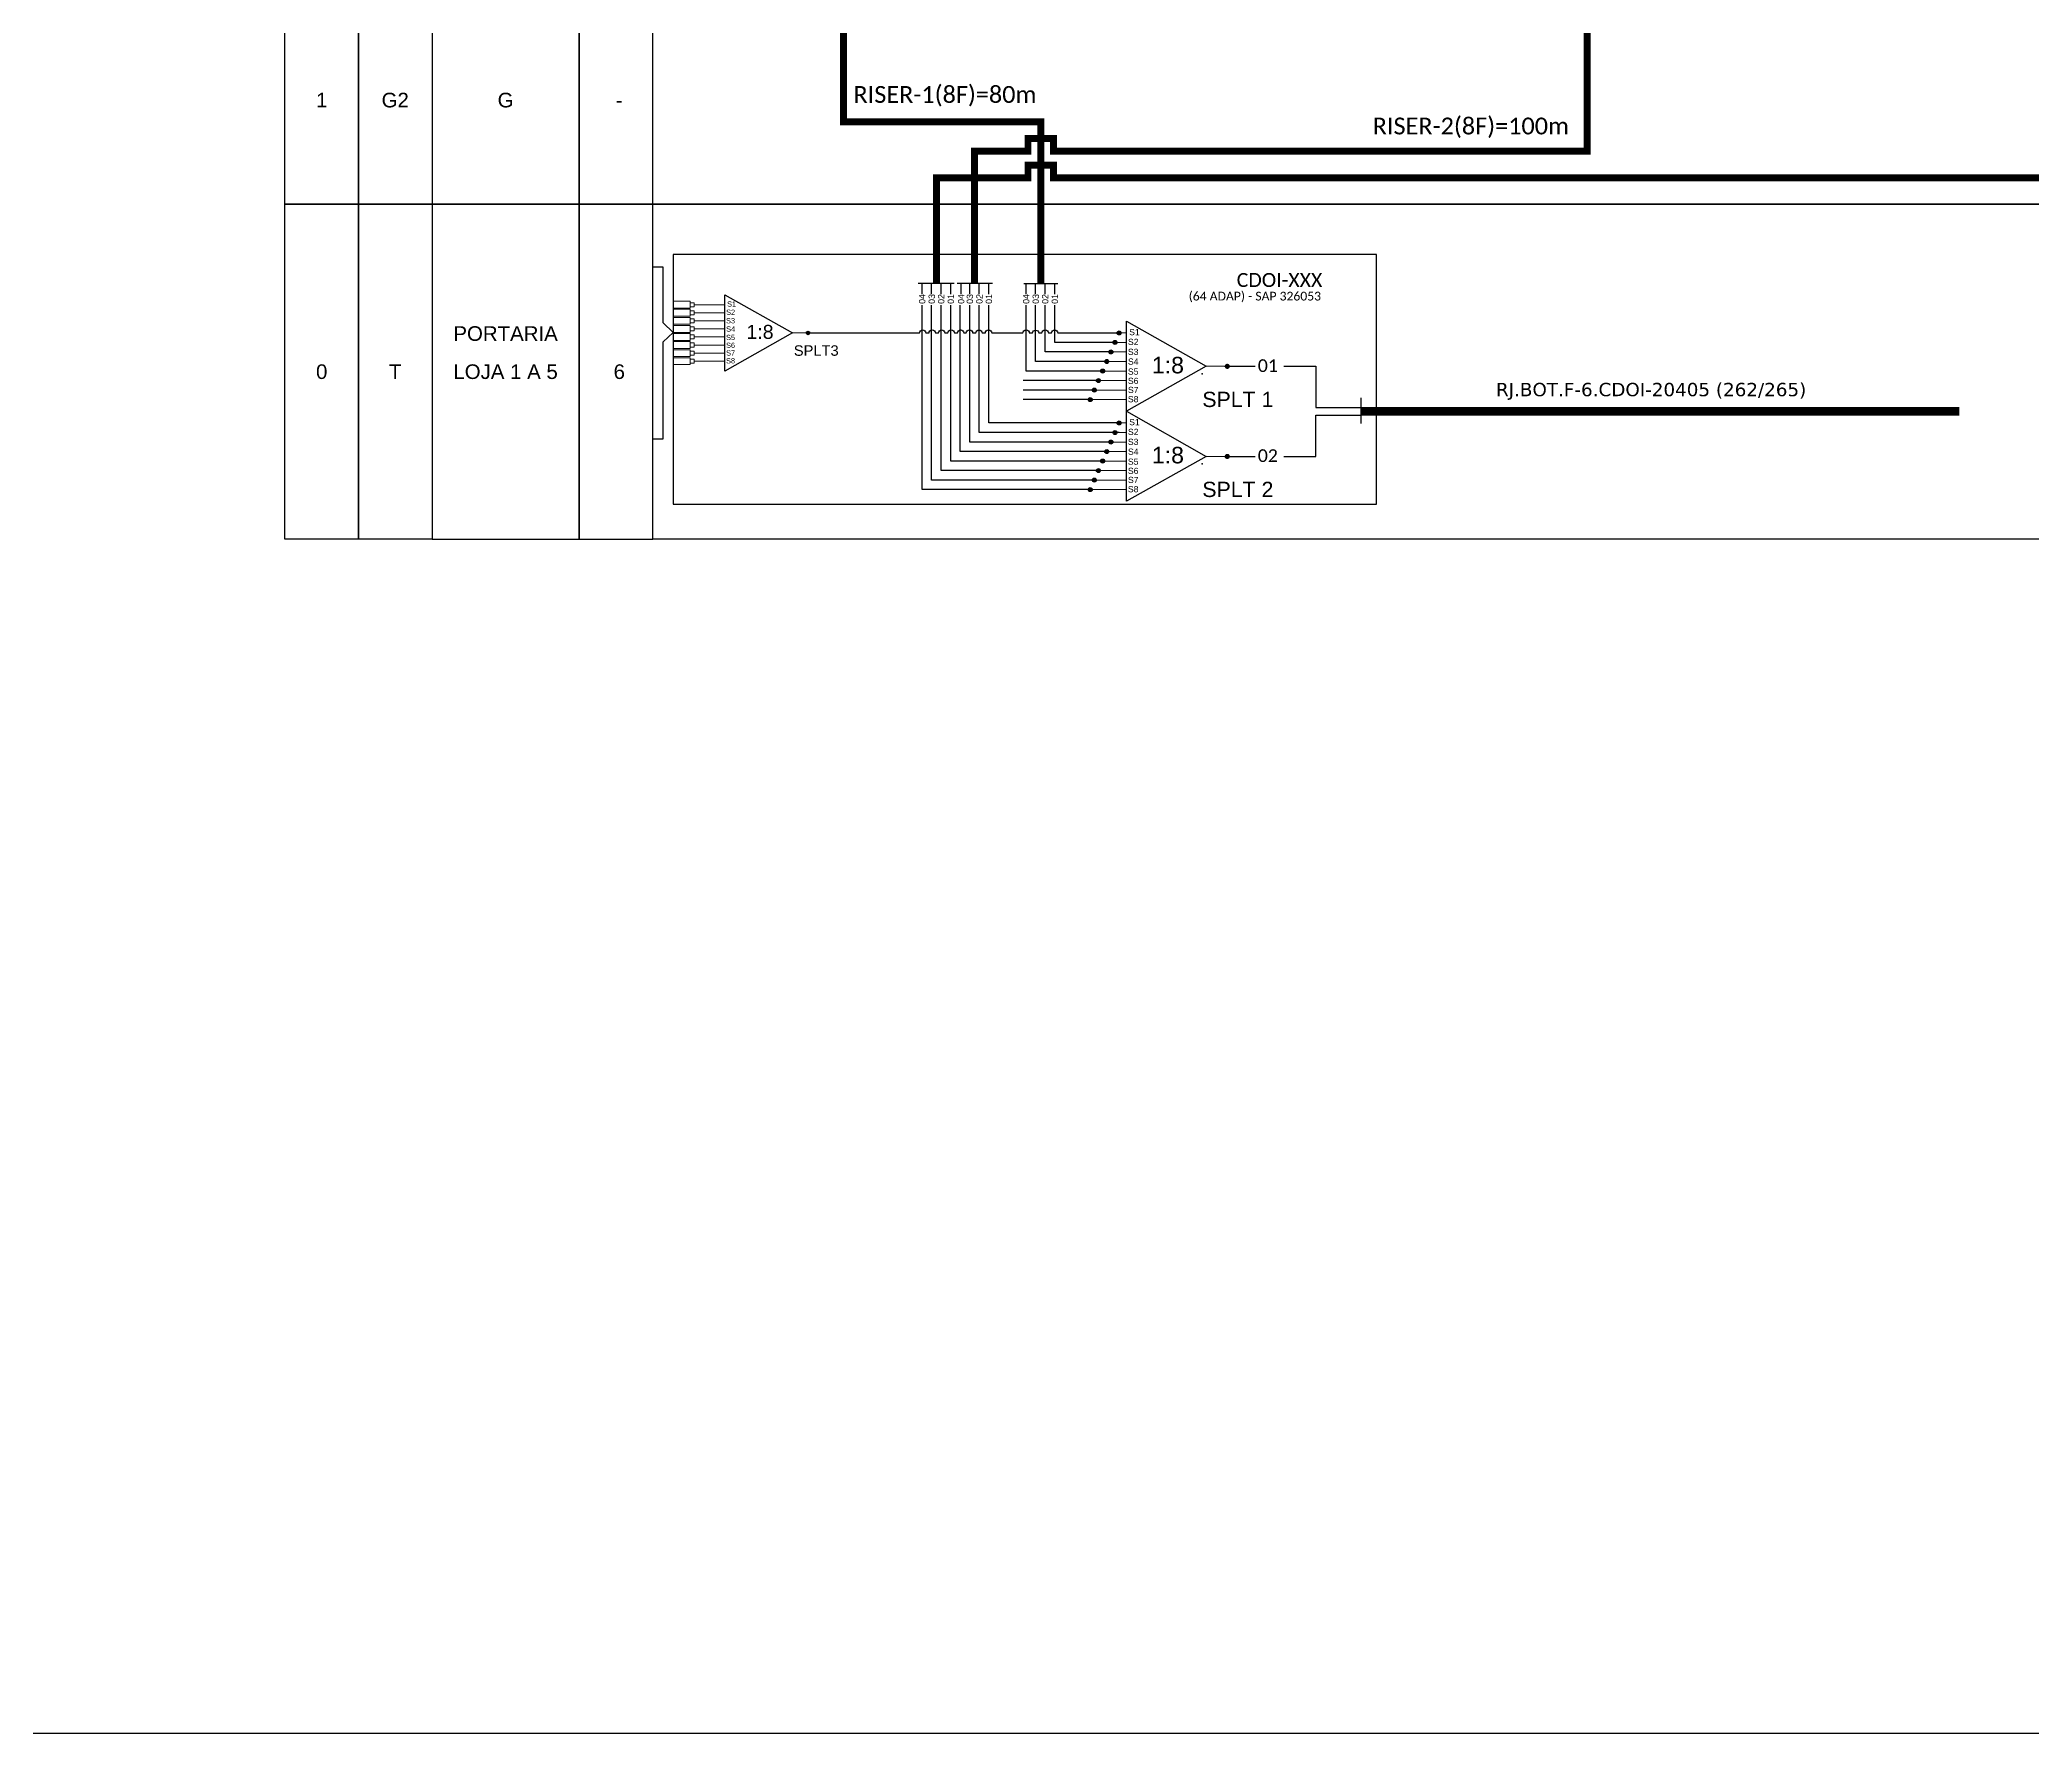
# Model space of a CAD drawing. Extents: x -89 to 1665, y 705 to 1299.
# Drawn here: x 330 to 580.7, y 705 to 918.2 of the extents above; entities that cross this region are included whole.
import ezdxf
from ezdxf.enums import TextEntityAlignment as Align

# ---------------------------------------------------------------- set-up
doc = ezdxf.new("R2010")
doc.units = 0
doc.layers.add('CABO OPTICO EXISTENTE', color=5, linetype='Continuous')
doc.styles.add('ARIAL', font='arial.ttf')
doc.styles.add('siredit', font='verdana.ttf')
doc.styles.get("Standard").update_dxf_attribs({"font": 'arial.ttf'})
doc.styles.add('WMF-Calibri0', font='calibri.ttf')
doc.linetypes.add('RESERVA', pattern='A,0.5,-0.15,["RESERVA",Standard,S=0.18,R=0,X=0,Y=-0.1],-1.3', length=1.95)

msp = doc.modelspace()

# ---------------------------------------------------------------- hatches: boundary and pattern name
h = msp.add_hatch(color=3)
h.dxf.hatch_style = 1
edge = h.paths.add_edge_path()
edge.add_arc((426.64, 881.29), 0.226, -180, 180, ccw=False)
h = msp.add_hatch(color=3)
h.dxf.hatch_style = 1
h.paths.add_polyline_path([(465.03, 880.1, -1), (465.53, 880.1, -1)])
h = msp.add_hatch(color=3)
h.dxf.hatch_style = 1
h.paths.add_polyline_path([(465.55, 881.29, -1), (466.05, 881.29, -1)])
h = msp.add_hatch(color=3)
h.dxf.hatch_style = 1
h.paths.add_polyline_path([(463.99, 877.7, -1), (464.49, 877.7, -1)])
h = msp.add_hatch(color=3)
h.dxf.hatch_style = 1
h.paths.add_polyline_path([(464.51, 878.9, -1), (465.01, 878.9, -1)])
h = msp.add_hatch(color=3)
h.dxf.hatch_style = 1
h.paths.add_polyline_path([(462.95, 875.3, -1), (463.45, 875.3, -1)])
h = msp.add_hatch(color=3)
h.dxf.hatch_style = 1
h.paths.add_polyline_path([(463.47, 876.5, -1), (463.97, 876.5, -1)])
h = msp.add_hatch(color=3)
h.dxf.hatch_style = 1
edge = h.paths.add_edge_path()
edge.add_arc((479.41, 877.09), 0.328, -180, 180, ccw=False)
h = msp.add_hatch(color=3)
h.dxf.hatch_style = 1
h.paths.add_polyline_path([(461.91, 872.9, -1), (462.41, 872.9, -1)])
h = msp.add_hatch(color=3)
h.dxf.hatch_style = 1
h.paths.add_polyline_path([(462.43, 874.1, -1), (462.93, 874.1, -1)])
h = msp.add_hatch(color=3)
h.dxf.hatch_style = 1
h.paths.add_polyline_path([(465.55, 869.96, -1), (466.05, 869.96, -1)])
h = msp.add_hatch(color=3)
h.dxf.hatch_style = 1
h.paths.add_polyline_path([(464.51, 867.56, -1), (465.01, 867.56, -1)])
h = msp.add_hatch(color=3)
h.dxf.hatch_style = 1
h.paths.add_polyline_path([(465.03, 868.76, -1), (465.53, 868.76, -1)])
h = msp.add_hatch(color=3)
h.dxf.hatch_style = 1
h.paths.add_polyline_path([(463.47, 865.17, -1), (463.97, 865.17, -1)])
h = msp.add_hatch(color=3)
h.dxf.hatch_style = 1
h.paths.add_polyline_path([(463.99, 866.36, -1), (464.49, 866.36, -1)])
h = msp.add_hatch(color=3)
h.dxf.hatch_style = 1
edge = h.paths.add_edge_path()
edge.add_arc((479.41, 865.75), 0.328, -180, 180, ccw=False)
h = msp.add_hatch(color=3)
h.dxf.hatch_style = 1
h.paths.add_polyline_path([(462.43, 862.77, -1), (462.93, 862.77, -1)])
h = msp.add_hatch(color=3)
h.dxf.hatch_style = 1
h.paths.add_polyline_path([(462.95, 863.97, -1), (463.45, 863.97, -1)])
h = msp.add_hatch(color=3)
h.dxf.hatch_style = 1
h.paths.add_polyline_path([(461.91, 861.57, -1), (462.41, 861.57, -1)])

# ---------------------------------------------------------------- linework, layer by layer
for points in [[(-89.32, 705.02), (749.25, 705.02), (749.25, 1299.02), (-89.32, 1299.02), (-89.32, 705.02)], [(548.74, 897.52), (407.1, 897.52), (407.1, 923.71), (548.74, 923.71)], [(576.52, 923.71), (639.54, 923.71), (639.54, 897.52), (576.52, 897.52)], [(548.74, 855.32), (407.1, 855.32), (407.1, 897.52), (548.74, 897.52)], [(558, 897.52), (548.74, 897.52)], [(548.74, 897.52), (558, 897.52)], [(576.52, 897.52), (558, 897.52)], [(558, 897.52), (576.52, 897.52)], [(576.52, 897.52), (639.54, 897.52), (639.54, 855.32), (576.52, 855.32)], [(466.67, 879.64), (466.67, 878.93)], [(466.67, 868.31), (466.67, 867.6)], [(558, 855.32), (548.74, 855.32)], [(576.52, 855.32), (558, 855.32)]]:
    msp.add_lwpolyline(points)
at = {"color": 30}
msp.add_lwpolyline([(442.8, 887.52, 0.88, 0.88, 0), (442.8, 900.81, 0.88, 0.88, 0), (454.33, 900.81, 0.88, 0.88, 0), (454.33, 902.41, 0.88, 0.88, 0), (457.53, 902.41, 0.88, 0.88, 0), (457.53, 900.81, 0.88, 0.88, 0), (615.51, 900.81, 0.88, 0.88, 0), (615.51, 1173.36, 0.88, 0.88, 0)], format="xyseb", dxfattribs=at)
at = {"color": 6, "const_width": 0.88}
msp.add_lwpolyline([(447.6, 887.52), (447.6, 904.16), (454.33, 904.16), (454.33, 905.76), (457.53, 905.76), (457.53, 904.16), (524.7, 904.16), (524.7, 1173.36)], dxfattribs=at)
at = {"color": 5, "const_width": 0.88}
msp.add_lwpolyline([(431.11, 1171.95), (431.11, 907.86), (455.94, 907.86), (455.94, 887.52)], dxfattribs=at)
for points in [[(360.81, 923.71), (370.07, 923.71), (370.07, 897.52), (360.81, 897.52)], [(370.07, 923.71), (379.32, 923.71), (379.32, 897.52), (370.07, 897.52)], [(397.84, 923.71), (379.32, 923.71), (379.32, 897.52), (397.84, 897.52)], [(407.1, 923.71), (397.84, 923.71), (397.84, 897.52), (407.1, 897.52)], [(360.81, 897.52), (370.07, 897.52), (370.07, 855.32), (360.81, 855.32)], [(370.07, 897.52), (379.32, 897.52), (379.32, 855.32), (370.07, 855.32)], [(397.84, 897.52), (379.32, 897.52), (379.32, 855.32), (397.84, 855.32)], [(407.1, 897.52), (397.84, 897.52), (397.84, 855.32), (407.1, 855.32)]]:
    msp.add_lwpolyline(points, close=True)
at = {"color": 1}
msp.add_lwpolyline([(498.2, 891.18), (409.69, 891.18), (409.69, 859.76), (498.2, 859.76)], close=True, dxfattribs=at)
at = {"color": 3}
for points in [[(407.11, 867.97), (408.43, 867.97), (408.43, 880.16), (409.69, 881.37), (408.43, 882.57), (408.43, 889.59), (407.11, 889.59)], [(479.08, 877.1), (482.94, 877.1)], [(486.54, 877.1), (490.54, 877.1), (490.54, 871.9), (496.28, 871.9)]]:
    msp.add_lwpolyline(points, dxfattribs=at)
at = {"color": 3, "lineweight": 0}
for points in [[(411.81, 885.28), (409.69, 885.28)], [(411.81, 885.28), (411.81, 884.41)], [(411.81, 884.41), (409.69, 884.41)], [(411.81, 884.27), (409.69, 884.27)], [(411.81, 883.4), (409.69, 883.4)], [(411.81, 883.25), (409.69, 883.25)], [(411.81, 884.27), (411.81, 883.4)], [(411.81, 883.25), (411.81, 882.38)], [(412.32, 884.85), (416.17, 884.85)], [(416.17, 883.83), (412.32, 883.83)], [(416.17, 882.82), (412.32, 882.82)], [(411.81, 882.38), (409.69, 882.38)], [(411.81, 882.24), (409.69, 882.24)], [(411.81, 881.37), (409.69, 881.37)], [(411.81, 881.22), (409.69, 881.22)], [(411.81, 880.35), (409.69, 880.35)], [(411.81, 880.21), (409.69, 880.21)], [(411.81, 882.24), (411.81, 881.37)], [(411.81, 881.22), (411.81, 880.35)], [(411.81, 880.21), (411.81, 879.34)], [(416.17, 881.8), (412.32, 881.8)], [(416.17, 880.79), (412.32, 880.79)], [(411.81, 879.34), (409.69, 879.34)], [(411.81, 879.19), (409.69, 879.19)], [(411.81, 878.32), (409.69, 878.32)], [(411.81, 878.18), (409.69, 878.18)], [(411.81, 879.19), (411.81, 878.32)], [(411.81, 878.18), (411.81, 877.31)], [(416.17, 879.77), (412.32, 879.77)], [(416.17, 878.76), (412.32, 878.76)], [(416.17, 877.74), (412.32, 877.74)], [(411.81, 877.31), (409.69, 877.31)]]:
    msp.add_lwpolyline(points, dxfattribs=at)
at = {"color": 1}
for points in [[(416.17, 886.09), (424.68, 881.29), (416.17, 876.5), (416.17, 886.09)], [(466.71, 882.76), (476.77, 877.1), (466.71, 871.43), (466.71, 882.76)], [(466.67, 875.92), (466.67, 874.27)], [(496.28, 869.88), (496.28, 873.14)], [(466.71, 871.43), (476.77, 865.76), (466.71, 860.1), (466.71, 871.43)], [(466.67, 864.59), (466.67, 862.93)]]:
    msp.add_lwpolyline(points, dxfattribs=at)
at = {"color": 30}
for points in [[(445.04, 887.52), (440.49, 887.52)], [(441, 886.18), (441, 887.52)], [(442.2, 886.18), (442.2, 887.52)], [(443.4, 886.18), (443.4, 887.52)], [(444.6, 886.18), (444.6, 887.52)], [(462.41, 861.57), (441, 861.57), (441, 884.8)], [(462.93, 862.77), (442.2, 862.77), (442.2, 884.8)], [(463.45, 863.97), (443.4, 863.97), (443.4, 884.8)], [(463.97, 865.17), (444.6, 865.17), (444.6, 884.8)]]:
    msp.add_lwpolyline(points, dxfattribs=at)
at = {"color": 6}
for points in [[(449.85, 887.52), (445.43, 887.52)], [(445.9, 886.18), (445.9, 887.52)], [(447, 886.18), (447, 887.52)], [(448.2, 886.18), (448.2, 887.52)], [(449.4, 886.18), (449.4, 887.52)], [(464.49, 866.36), (445.8, 866.36), (445.8, 884.8)], [(465.01, 867.56), (447, 867.56), (447, 884.8)], [(465.8, 868.76), (448.2, 868.76), (448.2, 884.8)], [(465.8, 869.96), (449.4, 869.96), (449.4, 884.8)]]:
    msp.add_lwpolyline(points, dxfattribs=at)
at = {"color": 5}
for points in [[(453.79, 887.52), (458.08, 887.52)], [(454.09, 886.18), (454.09, 887.52)], [(455.29, 886.18), (455.29, 887.52)], [(456.49, 886.18), (456.49, 887.52)], [(457.69, 886.18), (457.69, 887.52)], [(463.97, 876.5), (454.09, 876.5), (454.09, 884.8)], [(464.49, 877.7), (455.29, 877.7), (455.29, 884.8)], [(465.01, 878.9), (456.49, 878.9), (456.49, 884.8)], [(465.28, 880.1), (457.69, 880.1), (457.69, 884.8)], [(466.05, 881.33), (466.05, 881.33)], [(466.05, 870), (466.05, 870)]]:
    msp.add_lwpolyline(points, dxfattribs=at)
at = {"color": 3, "lineweight": 0}
for points in [[(412.32, 885.1), (411.81, 885.1), (411.81, 884.59), (412.32, 884.59)], [(412.32, 884.08), (411.81, 884.08), (411.81, 883.58), (412.32, 883.58)], [(412.32, 883.07), (411.81, 883.07), (411.81, 882.57), (412.32, 882.57)], [(412.32, 882.05), (411.81, 882.05), (411.81, 881.55), (412.32, 881.55)], [(412.32, 881.04), (411.81, 881.04), (411.81, 880.54), (412.32, 880.54)], [(412.32, 880.03), (411.81, 880.03), (411.81, 879.52), (412.32, 879.52)], [(412.32, 879.01), (411.81, 879.01), (411.81, 878.51), (412.32, 878.51)], [(412.32, 878), (411.81, 878), (411.81, 877.49), (412.32, 877.49)]]:
    msp.add_lwpolyline(points, close=True, dxfattribs=at)
at = {"color": 1, "lineweight": 0}
for points in [[(424.68, 881.29), (426.64, 881.29)], [(476.77, 877.1), (479.08, 877.1)], [(476.77, 865.76), (479.08, 865.76)]]:
    msp.add_lwpolyline(points, dxfattribs=at)
at = {"color": 5}
msp.add_lwpolyline([(426.64, 881.29), (433.58, 881.29), (433.58, 881.29), (435.69, 881.29), (440.67, 881.29, -1), (441.47, 881.29), (441.87, 881.29, -1), (442.67, 881.29), (443.06, 881.29, -1), (443.86, 881.29), (444.26, 881.29, -1), (445.06, 881.29), (445.46, 881.29, -1), (446.26, 881.29), (446.56, 881.29, -1), (447.36, 881.29), (447.76, 881.29, -1), (448.56, 881.29), (448.96, 881.29, -1), (449.76, 881.29), (453.69, 881.29, -1), (454.49, 881.29), (454.89, 881.29, -0.894683), (455.69, 881.29), (456.09, 881.29, -1), (456.89, 881.29), (457.29, 881.29, -1), (458.09, 881.29), (462.81, 881.29), (465.8, 881.29)], format="xyb", dxfattribs=at)
at = {"color": 7, "lineweight": 0}
for points in [[(465.8, 881.29), (466.71, 881.29)], [(466.71, 877.7), (464.24, 877.7)], [(466.71, 878.9), (464.76, 878.9)], [(466.71, 880.1), (465.28, 880.1)], [(466.71, 875.3), (463.2, 875.3)], [(466.71, 876.5), (463.72, 876.5)], [(466.71, 872.9), (462.16, 872.9)], [(466.71, 874.1), (462.68, 874.1)], [(466.71, 868.76), (465.28, 868.76)], [(465.8, 869.96), (466.71, 869.96)], [(466.71, 865.17), (463.72, 865.17)], [(466.71, 866.36), (464.24, 866.36)], [(466.71, 867.56), (464.76, 867.56)], [(466.71, 862.77), (462.68, 862.77)], [(466.71, 863.97), (463.2, 863.97)], [(466.71, 861.57), (462.16, 861.57)]]:
    msp.add_lwpolyline(points, dxfattribs=at)
at = {"color": 253, "linetype": 'RESERVA', "ltscale": 4}
for points in [[(463.45, 875.3), (453.74, 875.3)], [(462.93, 874.1), (453.74, 874.1)], [(462.41, 872.9), (453.74, 872.9)]]:
    msp.add_lwpolyline(points, dxfattribs=at)
at = {"color": 2}
for points in [[(486.54, 865.76), (490.54, 865.76), (490.54, 870.96), (496.28, 870.96)], [(479.08, 865.76), (482.94, 865.76)]]:
    msp.add_lwpolyline(points, dxfattribs=at)
at = {"color": 1, "const_width": 1.09}
msp.add_lwpolyline([(571.53, 871.43), (496.28, 871.43)], dxfattribs=at)
at = {"color": 3}
for centre, radius in [((426.64, 881.29), 0.226), ((465.28, 880.1), 0.251), ((465.8, 881.29), 0.251), ((464.24, 877.7), 0.251), ((464.76, 878.9), 0.251), ((463.2, 875.3), 0.251), ((463.72, 876.5), 0.251), ((462.16, 872.9), 0.251), ((462.68, 874.1), 0.251), ((465.8, 869.96), 0.251), ((464.76, 867.56), 0.251), ((465.28, 868.76), 0.251), ((463.72, 865.17), 0.251), ((464.24, 866.36), 0.251), ((462.68, 862.77), 0.251), ((463.2, 863.97), 0.251), ((462.16, 861.57), 0.251)]:
    msp.add_circle(centre, radius, dxfattribs=at)
for p in [(476.23, 876.15), (476.23, 864.81)]:
    msp.add_point(p)

# ---------------------------------------------------------------- texts
at = {"style": 'ARIAL'}
for s, p in [('1', (365.44, 910.61)), ('G2', (374.69, 910.61)), ('G', (388.58, 910.61)), ('-', (402.89, 910.61)), ('PORTARIA', (388.58, 881.22)), ('0', (365.44, 876.42)), ('T', (374.69, 876.42)), ('LOJA 1 A 5', (388.58, 876.42)), ('6', (402.89, 876.42))]:
    msp.add_text(s, height=1.84, dxfattribs=at).set_placement(p, align=Align.MIDDLE_CENTER)
at = {"color": 5, "style": 'WMF-Calibri0'}
msp.add_text('RISER-1(8F)=80m', height=2.1165, dxfattribs=at).set_placement((432.36, 910.26))
at = {"color": 6, "style": 'WMF-Calibri0'}
msp.add_text('RISER-2(8F)=100m', height=2.1165, dxfattribs=at).set_placement((497.71, 906.29))
at = {"color": 1}
for s, height, style, p in [('CDOI-XXX', 1.76, 'WMF-Calibri0', (480.6, 887.08)), ('S1', 0.66, 'ARIAL', (416.46, 884.61)), ('S2', 0.66, 'ARIAL', (416.34, 883.57)), ('S3', 0.66, 'ARIAL', (416.33, 882.5)), ('S5', 0.66, 'ARIAL', (416.33, 880.4)), ('S4', 0.66, 'ARIAL', (416.34, 881.46)), ('1:8', 1.76, 'ARIAL', (418.89, 880.55)), ('S2', 0.78, 'ARIAL', (466.91, 879.78)), ('S1', 0.78, 'ARIAL', (467.06, 881.01)), ('S6', 0.66, 'ARIAL', (416.33, 879.41)), ('S7', 0.66, 'ARIAL', (416.34, 878.45)), ('S8', 0.66, 'ARIAL', (416.33, 877.46)), ('S3', 0.78, 'ARIAL', (466.9, 878.52)), ('S4', 0.78, 'ARIAL', (466.91, 877.3)), ('1:8', 2.08, 'ARIAL', (469.92, 876.21)), ('S5', 0.78, 'ARIAL', (466.9, 876.04)), ('S6', 0.78, 'ARIAL', (466.9, 874.87)), ('S7', 0.78, 'ARIAL', (466.91, 873.73)), ('S8', 0.78, 'ARIAL', (466.9, 872.57)), ('S1', 0.78, 'ARIAL', (467.06, 869.68)), ('S3', 0.78, 'ARIAL', (466.9, 867.19)), ('S2', 0.78, 'ARIAL', (466.91, 868.45)), ('S5', 0.78, 'ARIAL', (466.9, 864.7)), ('S4', 0.78, 'ARIAL', (466.91, 865.96)), ('1:8', 2.08, 'ARIAL', (469.92, 864.88)), ('S6', 0.78, 'ARIAL', (466.9, 863.54)), ('S7', 0.78, 'ARIAL', (466.91, 862.4)), ('S8', 0.78, 'ARIAL', (466.9, 861.24))]:
    msp.add_text(s, height=height, dxfattribs=dict(at, style=style)).set_placement(p)
at = {"style": 'ARIAL'}
for s, p in [('04', (441.01, 885.57)), ('03', (442.21, 885.57)), ('02', (443.41, 885.57)), ('01', (444.61, 885.57)), ('04', (445.91, 885.57)), ('03', (447.01, 885.57)), ('02', (448.21, 885.57)), ('01', (449.41, 885.57)), ('04', (454.1, 885.57)), ('03', (455.3, 885.57)), ('02', (456.5, 885.57)), ('01', (457.7, 885.57))]:
    msp.add_text(s, height=0.794, rotation=90, dxfattribs=at).set_placement(p, align=Align.MIDDLE_CENTER)
at = {"color": 1, "style": 'WMF-Calibri0'}
msp.add_text('(64 ADAP) - SAP 326053', height=1.1, dxfattribs=at).set_placement((482.88, 885.38), align=Align.CENTER)
at = {"style": 'ARIAL'}
msp.add_text('SPLT3', height=1.32, dxfattribs=at).set_placement((427.68, 878.42), align=Align.CENTER)
at = {"style": 'WMF-Calibri0'}
for s, p in [('01', (483.25, 876.38)), ('02', (483.25, 865.05))]:
    msp.add_text(s, height=1.6, dxfattribs=at).set_placement(p)
at = {"color": 7, "style": 'ARIAL'}
for s, p in [('SPLT 1', (476.27, 871.97)), ('SPLT 2', (476.27, 860.64))]:
    msp.add_text(s, height=1.92, dxfattribs=at).set_placement(p)
at = {"layer": 'CABO OPTICO EXISTENTE', "color": 1, "style": 'siredit'}
msp.add_text('RJ.BOT.F-6.CDOI-20405 (262/265)', height=1.6803, dxfattribs=at).set_placement((532.75, 874.17), align=Align.MIDDLE_CENTER)

doc.saveas('drawing.dxf')
